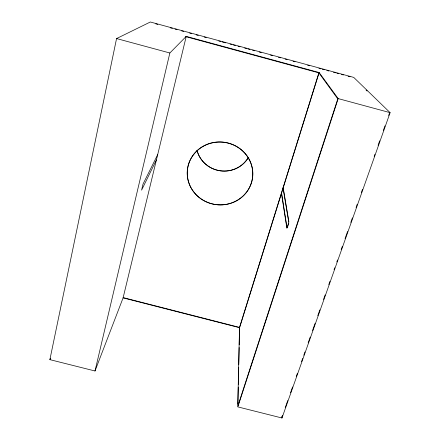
<?xml version="1.0" encoding="UTF-8"?>
<svg xmlns="http://www.w3.org/2000/svg" width="440" height="440" viewBox="0 0 440 440"><rect width="100%" height="100%" fill="white"/><g stroke="black" fill="none" stroke-linecap="round" stroke-linejoin="round"><path stroke-width="0.66" d="M318.879 72.859L239.525 327.399L237.765 406.307L337.783 98.901L318.879 72.859L185.587 36.592M237.886 404.168L238.266 387.101M238.326 384.368L238.706 367.301M238.766 364.568L239.14 347.501M239.201 344.768L239.58 327.701L319.149 72.545L186.241 36.383L169.851 52.992L95.002 370.986L49.88 359.639L116.567 38.561L150.332 22L353.727 77.396L390.12 112.662L281.98 418L237.826 406.896L338.184 98.593L319.149 72.545M95.002 370.986L123.096 297.875L186.241 36.383M287.293 227.777L288.811 223.053M281.793 417.384L282.48 415.437M285.236 407.666L287.755 400.538M290.505 392.766L292.573 386.936M296.236 376.574L297.385 373.334M301.51 361.675L302.659 358.435M303.804 355.195L304.948 351.956M308.159 342.887L310.222 337.057M312.516 330.577L315.04 323.455M317.79 315.678L319.853 309.848M323.521 299.486L325.127 294.949M328.796 284.587L329.94 281.347M334.065 269.687L334.752 267.746M336.815 261.916L337.507 259.969M341.171 249.607L342.32 246.367M345.07 238.596L347.595 231.468M350.801 222.398L352.407 217.866M356.076 207.499L357.22 204.259M361.35 192.599L362.494 189.365M374.187 156.327L374.875 154.38M378.087 145.316L379.687 140.778M383.356 130.416L384.962 125.879M388.63 115.517L389.318 113.57M156.409 159.918L141.576 190.163L143.022 184.08L157.691 154.611M49.88 359.639L50.507 358.418M123.217 297.616L239.525 327.399M123.096 297.875L239.58 327.701M116.567 38.561L169.851 52.992M338.184 98.593L390.12 112.662M155.793 23.865L157.784 24.409M170.385 27.841L172.37 28.38M175.021 29.106L177.012 29.645M181.654 30.91L183.645 31.449M189.613 33.077L191.598 33.616M196.24 34.881L198.231 35.425M204.198 37.048L206.19 37.593M218.785 41.025L220.776 41.563M222.101 41.927L225.418 42.829M230.06 44.094L232.045 44.633M233.371 44.996L235.362 45.535M238.013 46.261L240.004 46.8M244.646 48.065L246.637 48.604M247.962 48.967L249.948 49.511M252.604 50.232L254.59 50.771M259.232 52.036L261.223 52.58M270.507 55.105L272.492 55.649M278.46 57.272L280.451 57.816M285.093 59.081L287.084 59.62M293.051 61.248L295.036 61.787M307.637 65.219L309.623 65.764M318.907 68.288L320.898 68.833M322.223 69.19L324.214 69.735M326.865 70.455L328.856 71M333.498 72.264L335.484 72.804M336.809 73.167L338.8 73.706M341.451 74.432L343.442 74.971M348.084 76.236L350.07 76.775M366.091 90.063L367.07 91.014M283.195 187.847L288.888 221.793M283.03 187.858L288.789 222.382L286.897 228.272L281.419 193.028M281.578 193.023L287.001 227.7M281.875 416.636L281.98 418M248.215 157.746A27.957 27.187 7.5 0 1 220.226 170.764A27.957 27.187 7.5 0 1 197.021 150.43M248.144 157.823A27.896 27.126 7.5 0 1 220.215 170.814A27.896 27.126 7.5 0 1 197.06 150.519M199.166 197.5A32.846 31.46 7.7 0 0 252.395 178.937A32.846 31.46 7.7 0 0 208.5 143.809A32.846 31.46 7.7 0 0 199.166 197.5M199.205 197.489A32.764 31.383 7.7 0 0 252.302 178.976A32.764 31.383 7.7 0 0 208.511 143.935A32.764 31.383 7.7 0 0 199.205 197.489"/></g></svg>
